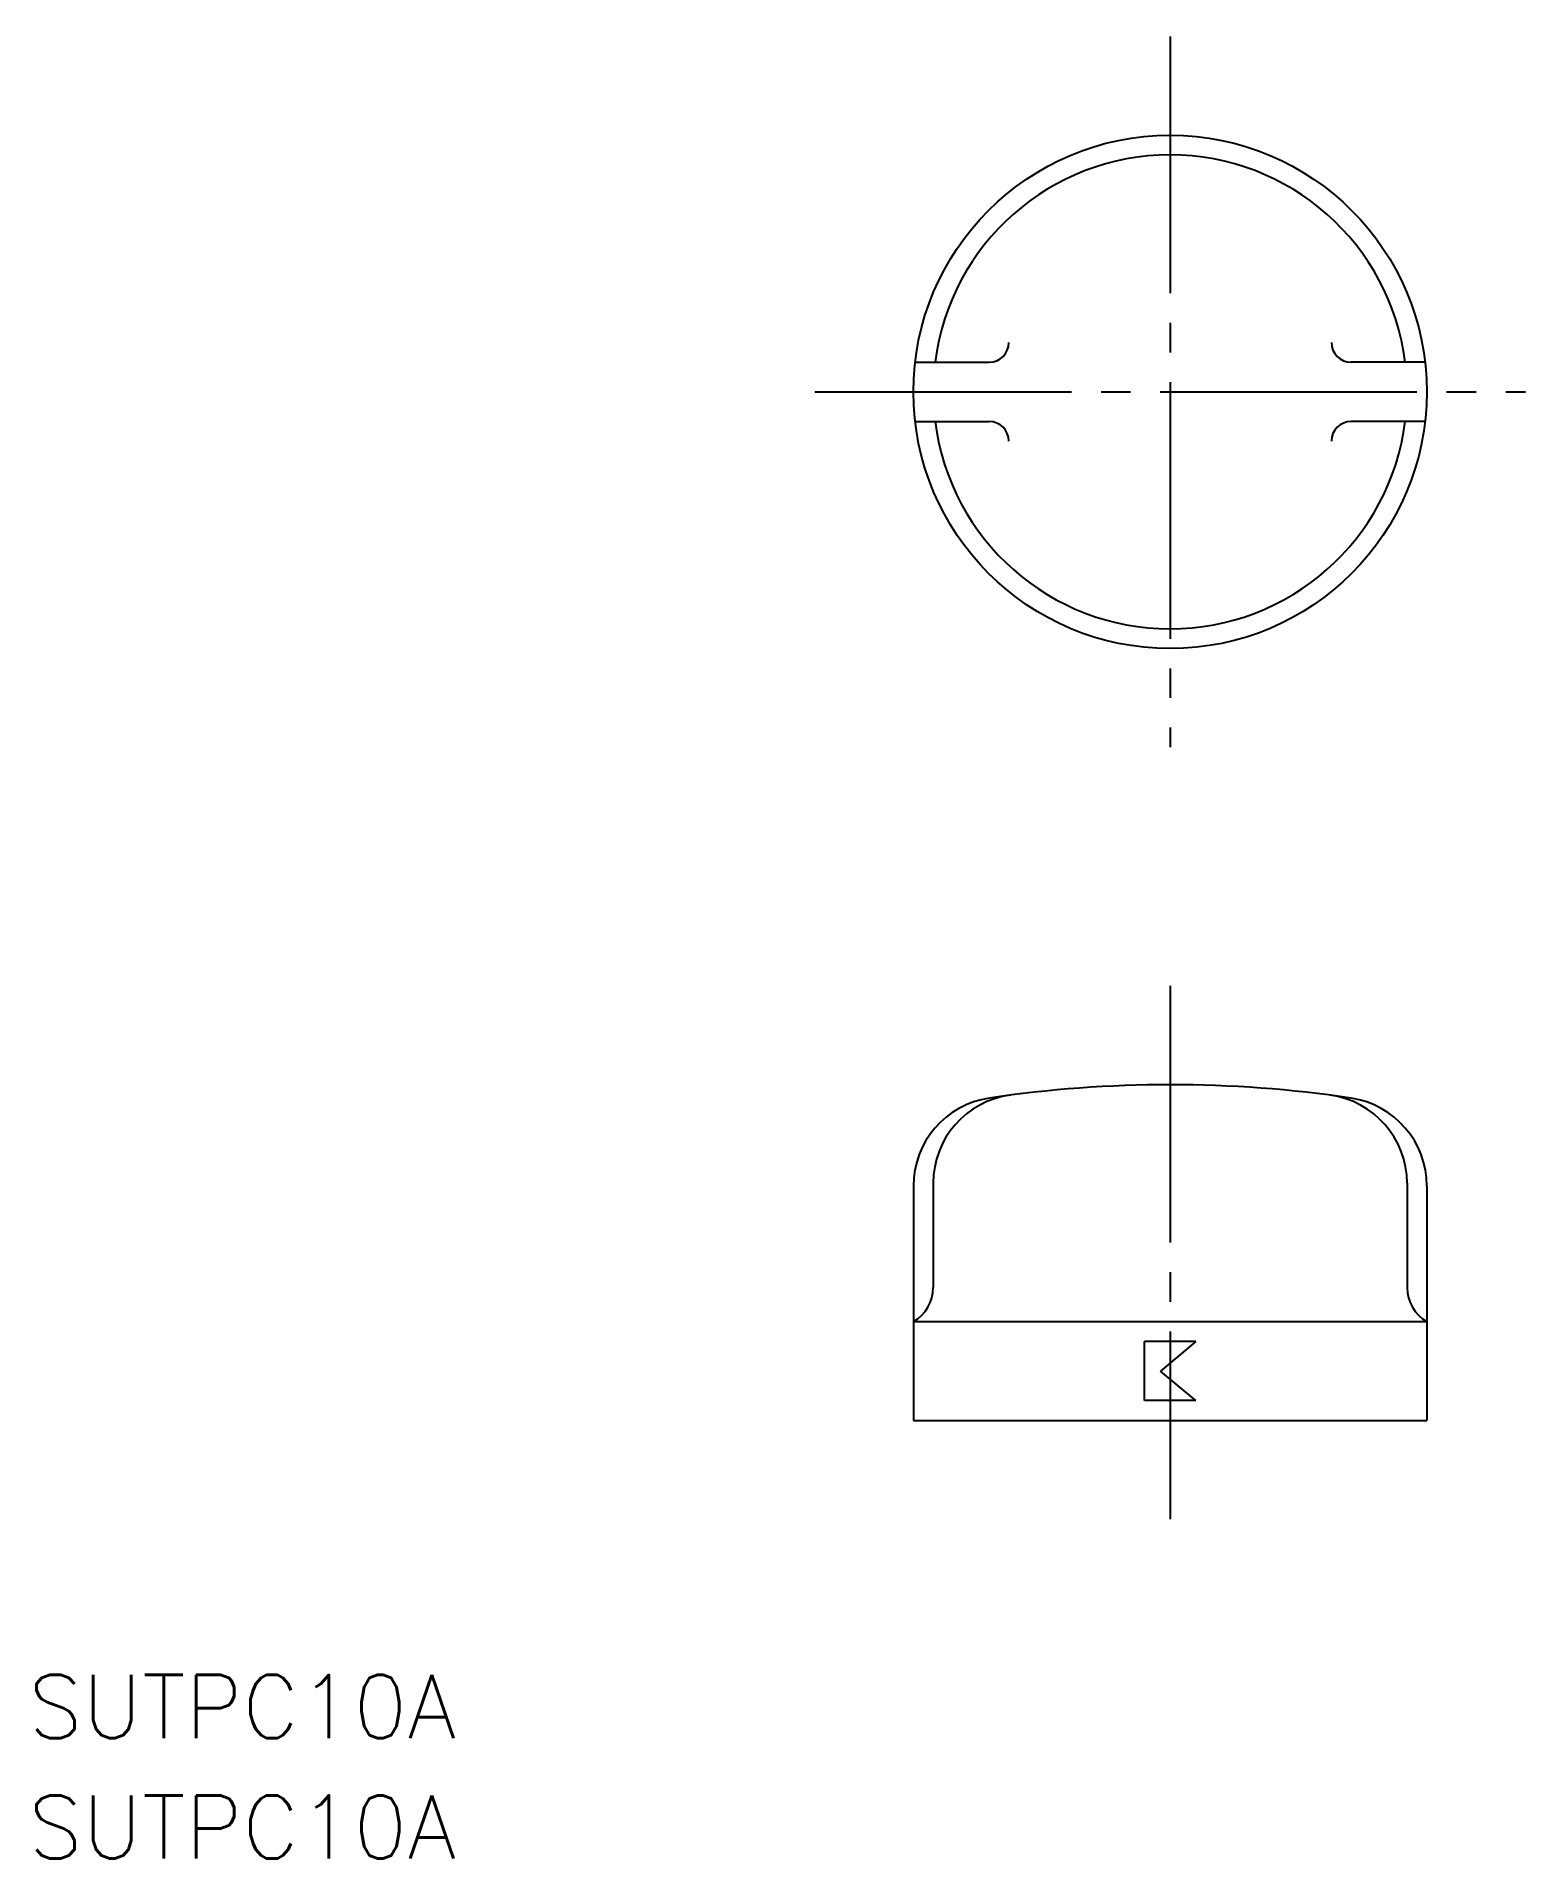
# Model space of a CAD drawing. Extents: x 47.1 to 122.6, y 150.9 to 243.2.
import ezdxf

# ---------------------------------------------------------------- set-up
doc = ezdxf.new("R2010")
doc.units = 0
doc.linetypes.add('CENTER', pattern=[17.5, 13, -1.5, 1.5, -1.5])
doc.layers.get('0').update_dxf_attribs({"linetype": 'CONTINUOUS'})
doc.layers.add('CENTER', color=1, linetype='CENTER')
doc.styles.get("Standard").update_dxf_attribs({"font": 'txt.shx', "bigfont": '@extfont2.shx'})

msp = doc.modelspace()

# ---------------------------------------------------------------- linework, layer by layer
at = {"color": 7, "linetype": 'CONTINUOUS'}
for p, q in [((91.639, 226.66), (95.386, 226.66)), ((117.465, 226.66), (113.717, 226.66)), ((91.639, 223.66), (95.386, 223.66)), ((117.465, 223.66), (113.717, 223.66)), ((91.552, 184.944), (91.552, 173.076)), ((92.552, 185.084), (92.552, 179.808)), ((116.552, 185.084), (116.552, 179.808)), ((117.552, 184.944), (117.552, 173.076)), ((91.552, 178.076), (117.552, 178.076)), ((105.857, 177.076), (103.247, 177.076)), ((103.247, 174.076), (103.247, 177.076)), ((105.857, 177.076), (104.069, 175.576)), ((105.857, 174.076), (104.069, 175.576)), ((105.857, 174.076), (103.247, 174.076)), ((91.552, 173.076), (117.552, 173.076))]:
    msp.add_line(p, q, dxfattribs=at)
msp.add_circle((104.552, 225.16), 13, dxfattribs=at)
for centre, radius, start, end in [((104.552, 225.16), 12, 7.18076, 172.81925), ((95.386, 227.66), 1, 270.00002, 0), ((113.717, 227.66), 1, 180.00002, 270), ((104.552, 225.16), 12, 187.18075, 352.81924), ((95.386, 222.66), 1, 0, 89.99998), ((113.717, 222.66), 1, 90.00004, 180.00002), ((96.052, 184.944), 4.5, 98.50094, 180.00002), ((97.052, 185.084), 4.5, 97.49472, 180.00002), ((104.552, 128.076), 62, 81.49902, 98.50094), ((112.052, 185.084), 4.5, 359.99998, 82.5053), ((113.052, 184.944), 4.5, 0, 81.49902), ((90.552, 179.808), 2, 300.00001, 359.99998), ((118.552, 179.808), 2, 180.00004, 239.99997)]:
    msp.add_arc(centre, radius, start, end, dxfattribs=at)
at = {"layer": 'CENTER', "color": 1, "linetype": 'CENTER'}
for p, q in [((104.552, 243.16), (104.552, 207.16)), ((86.552, 225.16), (122.552, 225.16)), ((104.552, 195.076), (104.552, 168.076))]:
    msp.add_line(p, q, dxfattribs=at)

# ---------------------------------------------------------------- texts
at = {"color": 7, "linetype": 'CONTINUOUS'}
for p in [(46.728, 156.984), (46.728, 150.887)]:
    msp.add_text('SUTPC10A', height=3.2, dxfattribs=at).set_placement(p)

doc.saveas('drawing.dxf')
